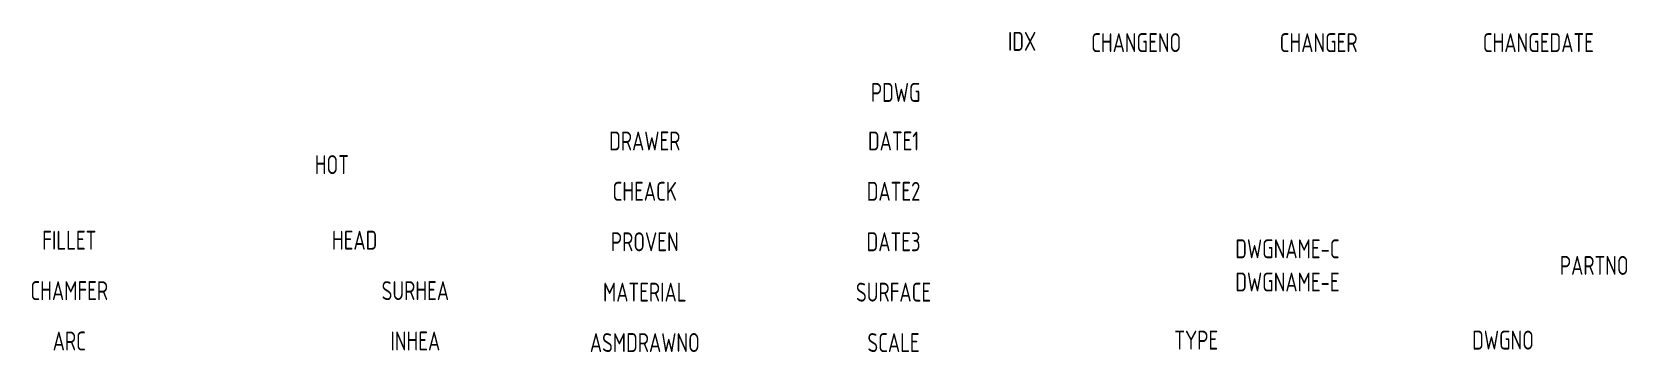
# Model space of a CAD drawing. Extents: x 1842 to 2035, y 2391 to 2429.
import ezdxf
from ezdxf.enums import TextEntityAlignment as Align

# ---------------------------------------------------------------- set-up
doc = ezdxf.new("R2010")
doc.units = 0
doc.header["$LTSCALE"] = 5
doc.layers.get('0').update_dxf_attribs({"linetype": 'CONTINUOUS'})
doc.styles.get("Standard").update_dxf_attribs({"font": 'isocp.shx', "bigfont": 'chineset.shx'})

msp = doc.modelspace()

# ---------------------------------------------------------------- texts
at = {"color": 4, "linetype": 'Continuous', "width": 0.8}
for tag, p in [('IDX', (1961.84, 2428.2)), ('CHANGENO', (1975.6, 2428.05)), ('CHANGER', (1997.6, 2428.05)), ('CHANGEDATE', (2024.1, 2428.05)), ('PDWG', (1946.6, 2422.05)), ('DRAWER', (1916.34, 2416.2)), ('DATE1', (1946.34, 2416.2)), ('HOT', (1878.6, 2413.35)), ('CHEACK', (1916.34, 2410.13)), ('DATE2', (1946.34, 2410.13)), ('FILLET', (1846.94, 2404.24)), ('HEAD', (1881.35, 2404.24)), ('PROVEN', (1916.34, 2404.05)), ('DATE3', (1946.34, 2404.05)), ('DWGNAME-C', (1993.84, 2403.2)), ('PARTNO', (2030.84, 2401.2)), ('CHAMFER', (1846.94, 2398.16)), ('SURHEA', (1888.67, 2398.16)), ('MATERIAL', (1916.34, 2397.98)), ('SURFACE', (1946.34, 2397.98)), ('DWGNAME-E', (1993.84, 2399.2)), ('ARC', (1846.94, 2392.09)), ('INHEA', (1888.67, 2392.09)), ('TYPE', (1982.84, 2392.2)), ('DWGNO', (2019.84, 2392.2)), ('ASMDRAWNO', (1916.34, 2391.9)), ('SCALE', (1946.34, 2391.9))]:
    msp.add_attdef(tag, text='', height=2.28, dxfattribs=at).set_placement(p, align=Align.MIDDLE)

doc.saveas('drawing.dxf')
